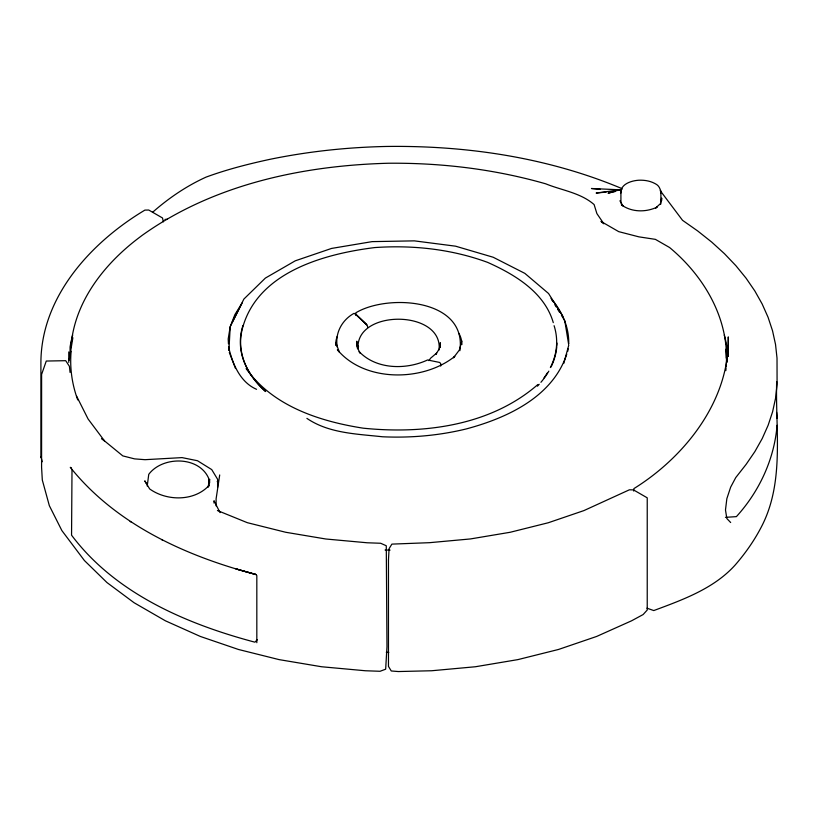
<?xml version="1.0" encoding="UTF-8"?>
<svg xmlns="http://www.w3.org/2000/svg" width="818" height="818" viewBox="0 0 818 818"><rect width="100%" height="100%" fill="white"/><g stroke="black" fill="none" stroke-linecap="round" stroke-linejoin="round"><path stroke-width="1.23" d="M40.9 457.436L40.9 363.264C40.788 297.016 91.013 242.271 144.909 210.103L148.743 210.032L162.516 217.977L163.303 221.862M68.763 362.384L68.763 351.934M70.072 355.84L70.072 347.006A329.879 190.461 0 0 1 72.669 335.135M356.812 345.994L356.812 341.198L357.139 347.241L360.063 353.059L359.143 351.638C376.341 369.634 406.076 370.002 427.569 359.971L439.583 362.435L440.687 363.519L440.687 366.075M660.678 204.357C660.423 197.23 663.173 187.302 654.952 183.549C649.962 180.829 644.185 179.96 638.561 180.236C631.343 180.737 620.371 184.05 620.903 193.007M728.194 356.464L728.276 336.904C729.932 400.135 685.29 456.659 633.889 488.612L633.705 491.035M228.938 350.094L230.206 326.689L234.878 314.633L242.128 303.008L230.206 326.689L228.202 338.979L228.467 343.918M219.705 474.941L216.105 498.837L216.105 505.892M70.869 347.691C73.968 302.128 104.172 263.917 139.489 237.384L142.148 235.369C213.273 184.531 302.159 165.553 388.294 163.242C441.434 162.751 494.634 169.173 545.77 183.835C561.986 190.42 580.514 192.731 594.113 204.572L596.884 213.58L603.837 223.764L601.005 221.422L618.705 231.637L638.858 236.842L655.392 239.357L669.584 247.517C704.666 276.648 730.034 320.155 726.108 366.883M69.172 360.268L72.863 337.732M567.764 351.311L568.173 348.846M777.08 425.288C774.298 459.276 759.247 491.495 736.394 516.628L725.454 517.354M208.028 487.324L209.623 479.184L209.623 482.937M563.766 363.427L568.776 345.155M461.853 341.065L459.317 350.084L453.683 357.527M566.762 354.143C552.59 397.088 506.761 418.131 466.148 428.959C438.806 435.616 410.554 438.059 382.456 436.771C356.832 433.929 328.887 433.397 306.903 418.376M232.097 322.476L243.887 299.061L265.38 278.079L295.237 260.83L331.576 248.427L372.129 241.627L414.337 240.86L455.544 246.177L493.172 257.241L524.839 273.365L548.581 293.529L562.886 316.464M428.867 360.615L430.636 358.172L436.679 353.039L435.789 354.439L439.338 348.744L440.329 342.711L440.329 347.517M208.498 486.567L209.418 485.054C194.704 501.567 166.944 501.332 149.674 488.949L144.766 480.851L146.228 483.305M257.353 639.625L254.919 642.181C186.31 623.97 115.215 593.408 71.555 535.176L72.004 469.481M453.581 357.763L454.788 356.372C423.018 381.904 364.45 382.405 337.353 349.705L339.327 351.996L335.942 343.079M152.516 212.363C168.549 198.201 186.606 185.921 206.156 177.077C226.995 169.428 248.519 163.948 270.196 159.275C308.498 151.422 347.507 147.26 386.587 146.453C466.526 145.389 547.518 157.414 621.537 188.426M537.886 384.521C490.493 425.779 423.693 434.358 363.161 428.172C319.439 421.321 272.895 406.178 246.106 368.591M622.232 189.04L608.06 193.191L615.136 191.555M620.821 189.756L596.138 193.038L606.118 192.107M608.612 191.872L612.365 191.524M164.95 219.408L167.445 219.306M386.28 652.283L388.785 652.335M621.148 189.848L591.455 188.508L600.289 189.347M217.424 510.524L247.292 522.671L285.676 532.262L325.84 539.001L367.149 542.774L380.687 543.264L386.28 545.759L386.975 646.69L385.667 669.196L380.073 671.281L365.309 670.75L321.586 666.752L279.081 659.615L238.447 649.472L200.349 636.455L165.369 620.79L134.07 602.723L106.933 582.528L84.397 560.524L61.871 530.575L49.336 505.667L42.311 480.043L41.585 467.303L41.606 374.429L46.268 361.045L65.726 360.687L69.418 366.352L70.072 372.435M71.565 468.08L70.276 467.323C116.207 524.696 186.269 556.24 255.87 574.492L236.065 568.919L255.87 574.492L256.821 575.606L256.821 642.703M646.956 608.173L653.766 610.565C682.877 599.717 714.053 588.592 735.3 564.87C745.443 553.173 754.38 540.453 761.486 526.68C784.728 481.996 775.26 429.818 776.671 381.566M256.535 389.307C240.349 382.313 232.711 364.286 228.866 348.1M130.123 521.475L130.911 521.935M161.892 539.819L162.588 540.217M730.668 522.528L726.854 518.551L725.484 509.972L726.854 498.663L730.668 487.119L735.75 477.589L746.108 464.389L754.871 451.608L762.223 438.55L768.143 425.237L772.601 411.751L775.587 398.121L777.08 384.409L777.018 358.131L775.525 344.419L772.54 330.789L768.082 317.302L762.161 303.989L754.83 290.952L746.047 278.151L735.924 265.727L724.462 253.692L711.721 242.097L697.693 230.962L682.529 220.308L660.29 190.727M550.995 298.355C561.833 310.973 569.256 327.047 568.704 343.928M551.598 299.521L552.917 301.627M554.89 304.797L556.209 306.903M557.518 309.01L559.492 312.179M561.465 315.339L564.757 320.615L568.571 343.928M619.911 200.799L622.999 205.901L621.332 204.776C631.578 212.373 645.831 212.455 657.11 207.128L655.647 208.017L660.637 203.447L661.68 198.079L661.68 200.574M217.23 481.485L218.467 483.53M220.062 512.62L214.009 500.728L214.009 503.039M76.544 396.055L88.109 419.031L104.561 440.974L101.749 438.642L122.792 455.892L134.581 458.878L145.021 459.685L182.036 457.61L197.475 460.728L211.729 469.593L217.598 479.276L217.598 487.375M42.209 461.751L40.9 456.628M229.316 352.466L235.523 368.509M367.732 327.088L367.026 325.022L355.012 313.611L353.897 313.417C341.893 320.073 334.674 333.437 337.333 347.19M553.285 322.65C544.543 292.333 514.87 274.541 487.651 262.384C451.577 249.132 412.998 244.93 374.767 247.568C324.163 253.877 258.099 272.026 242.649 327.609A158.171 91.319 0 0 0 265.666 391.556A158.171 91.319 0 0 1 242.926 325.544M776.65 412.436L777.1 418.479M726.496 348.335L727.243 362.159M228.6 346.392L228.805 350.094M355.82 315.339L355.799 312.824C387.333 293.693 467.201 298.396 459.88 350.687M620.903 190.42L620.923 203.099M660.688 190.42L660.688 193.007M439.061 349.961C443.346 309.531 355.523 308.928 358.069 348.499M208.631 485.831L208.631 478.233C198.794 455.861 162.434 456.025 148.753 474.338L147.22 486.025M726.026 368.141A327.783 189.244 0 0 1 725.832 370.636M390.063 550.125A327.783 189.244 0 0 1 385.074 550.023M77.73 399.91A327.783 189.244 0 0 1 71.135 351.259M725.648 349.368A327.783 189.244 0 0 1 726.231 358.131M724.298 335.094A329.94 190.522 0 0 1 728.04 356.515M554.093 325.676A158.171 91.319 0 0 1 550.381 367.548M547.487 372.722A158.171 91.319 0 0 1 544.031 377.834M556.956 343.049A158.171 91.319 0 0 1 556.864 345.452M556.782 346.648A158.171 91.319 0 0 1 551.087 366.893M548.827 371.147A158.171 91.319 0 0 1 540.923 382.303M539.215 384.266A158.171 91.319 0 0 1 537.436 386.188M335.707 345.472A63.109 36.432 0 0 1 337.251 336.382M458.878 333.335A63.109 36.432 0 0 1 461.894 344.593M357.415 348.396A41.861 24.172 0 0 1 358.437 346.034M358.11 348.938A40.44 23.344 0 0 1 358.55 346.515M388.468 559.921L388.468 666.394L391.27 670.975L398.366 671.547L431.659 670.75L475.381 666.752L517.896 659.615L558.52 649.461L596.629 636.455L631.598 620.79L643.153 614.533L647.232 610.024L647.232 497.825L633.469 489.88L629.379 489.808L583.909 510.596L548.254 522.763L510.227 532.262L470.452 538.939L429.532 542.682L391.883 544.113L389.082 548.684L388.468 559.921M356.556 315.032L355.012 313.611L366.761 324.838L356.556 315.032"/></g></svg>
